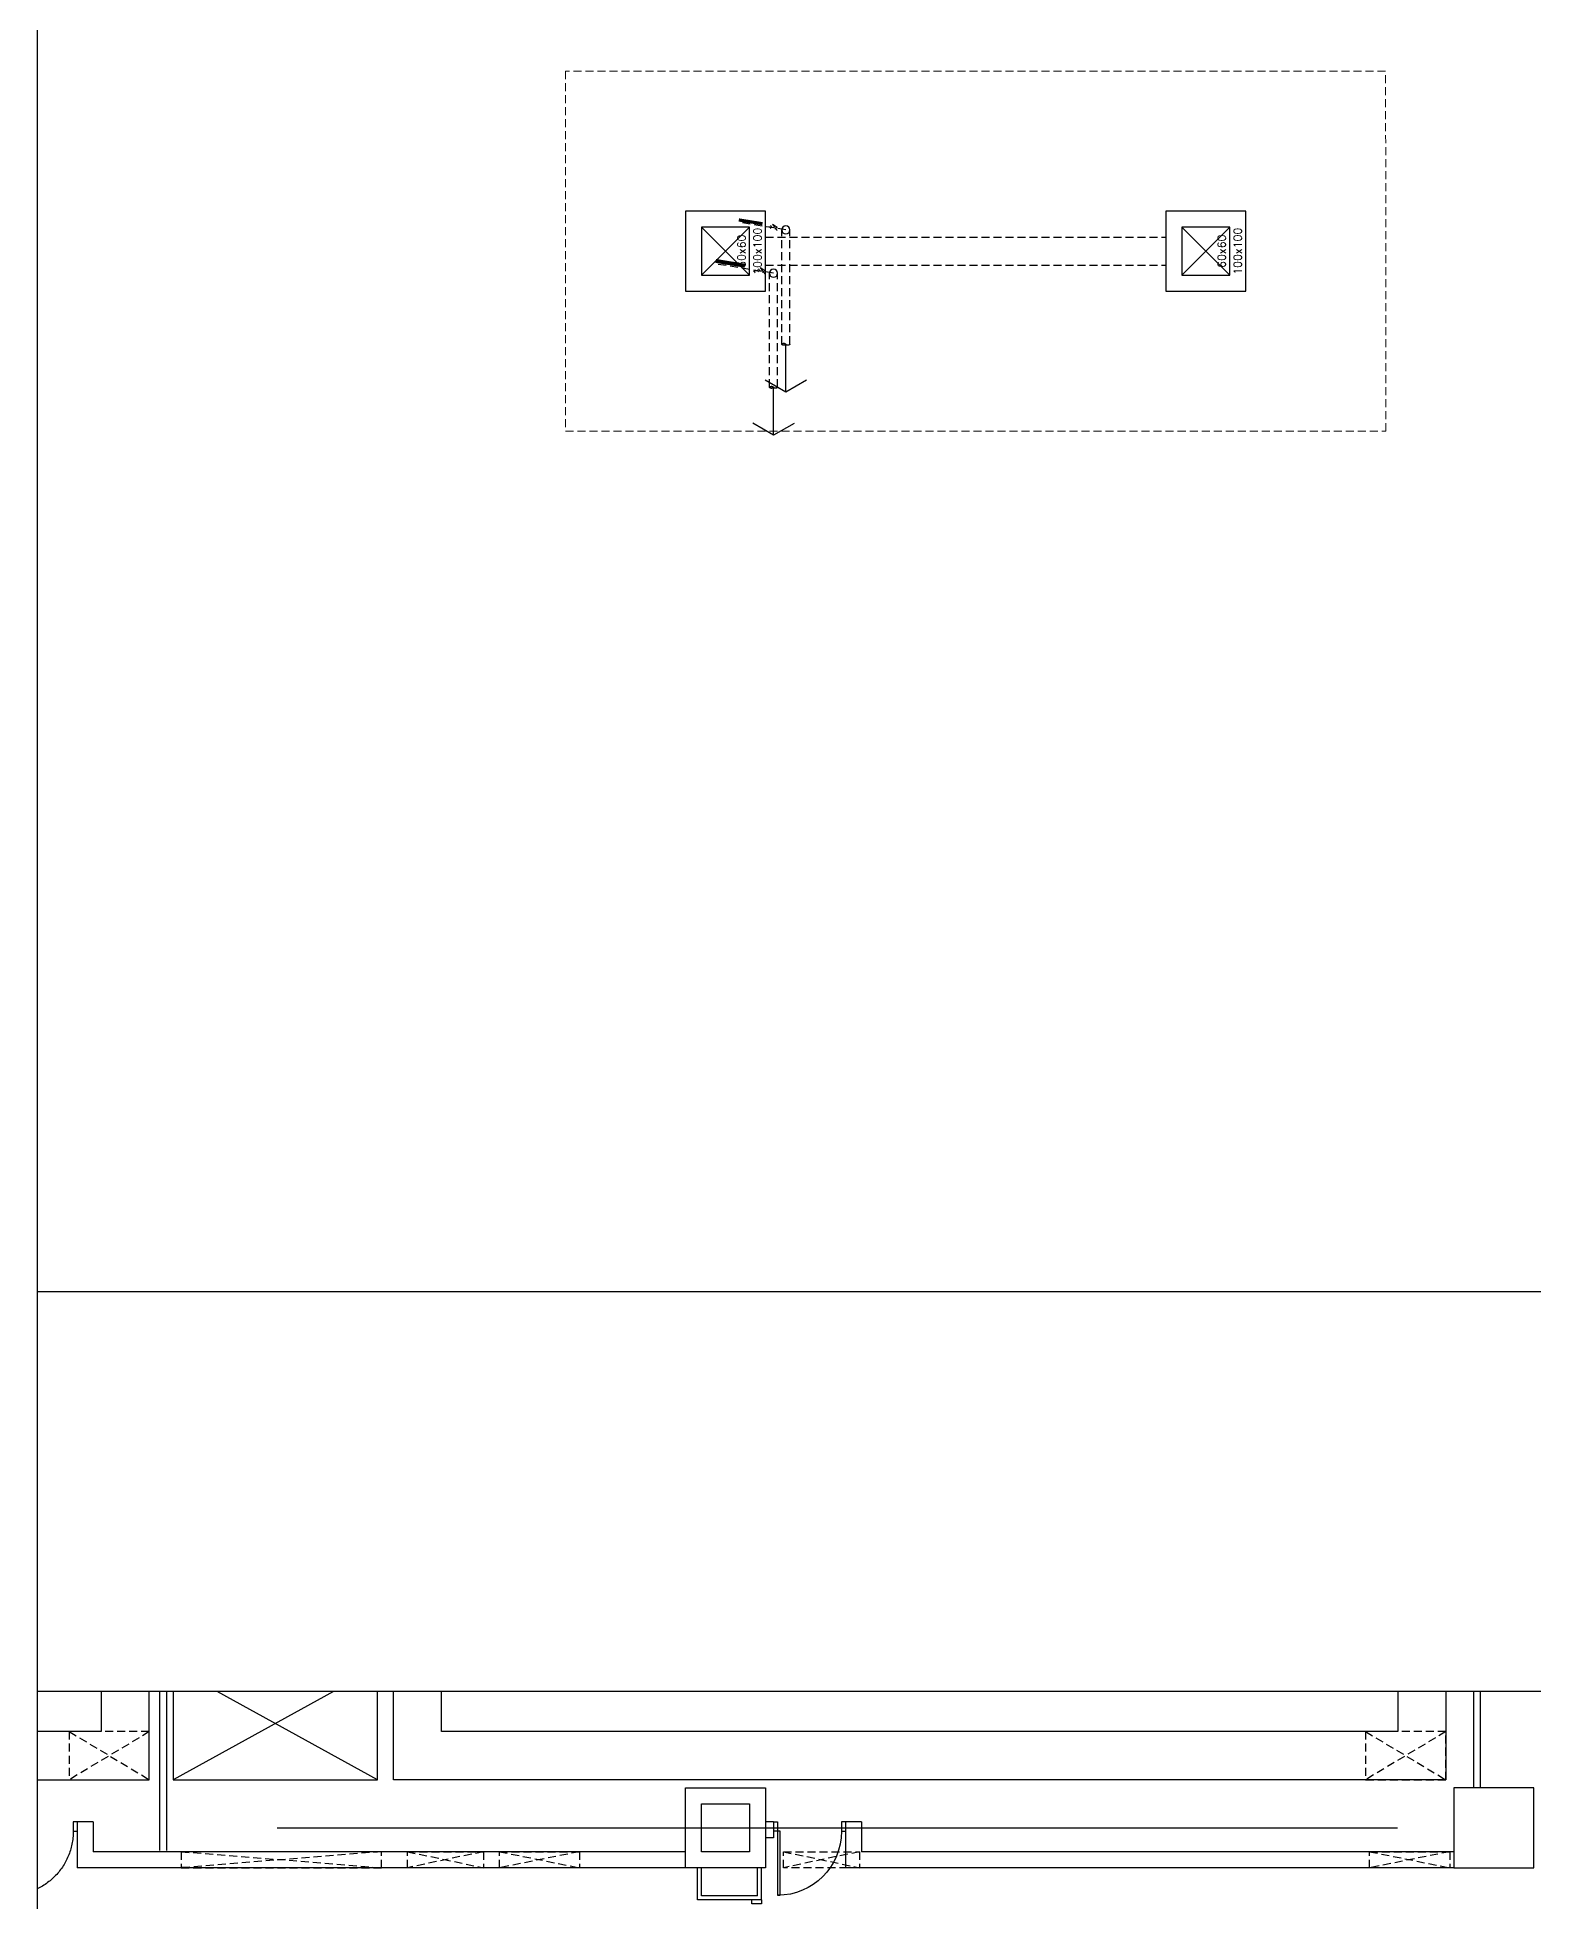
# Model space of a CAD drawing. Extents: x -8100 to 9725, y -5500 to 5149.
# Drawn here: x -8100 to -6230, y -762 to 1567 of the extents above; entities that cross this region are included whole.
import ezdxf
from ezdxf.enums import TextEntityAlignment as Align
from ezdxf.xclip import XClip

# ---------------------------------------------------------------- set-up
doc = ezdxf.new("R2010")
doc.units = 0
doc.header["$LTSCALE"] = 50
doc.header["$XCLIPFRAME"] = 0
doc.linetypes.add('XFa-10-FF1Stair$0$RDR1xFa-10$0$HIDDEN', pattern=[0.3, 0.2, -0.1])
doc.linetypes.add('XFa-20-FF1Stair$0$XFa-20$0$XFa-20$0$HIDDEN', pattern=[0.3, 0.2, -0.1])
for name, color, linetype in [('XFa-10-FF1Stair$0$BLOCK', 7, 'Continuous'), ('XFa-10-FF1Stair$0$RDR1xFa-10$0$8', 8, 'Continuous'), ('XFa-10-FF1Stair$0$RDR1xFa-10$0$BLOCK', 7, 'Continuous'), ('XFa-10-FF1Stair$0$RDR1xFa-10$0$COL', 1, 'Continuous'), ('XFa-10-FF1Stair$0$RDR1xFa-10$0$COL-S', 2, 'Continuous'), ('XFa-10-FF1Stair$0$RDR1xFa-10$0$DRAIN', 4, 'Continuous'), ('XFa-10-FF1Stair$0$RDR1xFa-10$0$DRAIN-HID', 5, 'XFa-10-FF1Stair$0$RDR1xFa-10$0$HIDDEN'), ('XFa-10-FF1Stair$0$RDR1xFa-10$0$DRAIN-INA', 4, 'Continuous'), ('XFa-10-FF1Stair$0$RDR1xFa-10$0$DRAIN-INL', 12, 'Continuous'), ('XFa-10-FF1Stair$0$RDR1xFa-10$0$PIPE-AR', 8, 'XFa-10-FF1Stair$0$RDR1xFa-10$0$HIDDEN'), ('XFa-20-FF1Stair$0$BLOCK', 7, 'Continuous'), ('XFa-20-FF1Stair$0$DOR', 4, 'Continuous'), ('XFa-20-FF1Stair$0$WALL-C', 6, 'Continuous'), ('XFa-20-FF1Stair$0$XFa-20$0$XFa-20$0$COL-100x100', 1, 'Continuous'), ('XFa-20-FF1Stair$0$XFa-20$0$XFa-20$0$COLS-60x60', 2, 'Continuous'), ('XFa-20-FF1Stair$0$XFa-20$0$XFa-20$0$DOR', 4, 'Continuous'), ('XFa-20-FF1Stair$0$XFa-20$0$XFa-20$0$HID', 5, 'XFa-20-FF1Stair$0$XFa-20$0$XFa-20$0$HIDDEN'), ('XFa-20-FF1Stair$0$XFa-20$0$XFa-20$0$OPEN', 8, 'Continuous'), ('XFa-20-FF1Stair$0$XFa-20$0$XFa-20$0$RCW', 1, 'Continuous'), ('XFa-20-FF1Stair$0$XFa-20$0$XFa-20$0$TRENCH', 15, 'Continuous'), ('XFa-20-FF1Stair$0$XFa-20$0$XFa-20$0$UY-OPENING', 5, 'XFa-20-FF1Stair$0$XFa-20$0$XFa-20$0$HIDDEN'), ('XFa-20-FF1Stair$0$XFa-20$0$XFa-20$0$WALL-V', 3, 'Continuous'), ('XREF', 7, 'Continuous')]:
    doc.layers.add(name, color=color, linetype=linetype)
doc.layers.add('XFa-10-FF1Stair$0$RDR1xFa-10$0$F', color=4, linetype='XFa-10-FF1Stair$0$RDR1xFa-10$0$HIDDEN', lineweight=20)
doc.styles.add('XFa-10-FF1Stair$0$RDR1xFa-10$0$CHINA', font='simplex.shx', dxfattribs={"width": 0.75, "bigfont": 'chineset.shx'})
doc.styles.add('XFa-10-FF1Stair$0$RDR1xFa-10$0$CHINESET', font='simplex.shx', dxfattribs={"width": 0.75, "bigfont": 'chineset.shx'})

# ---------------------------------------------------------------- blocks, each defined once
blk = doc.blocks.new('XFa-20-FF1Stair$0$XFa-20$0$XFa-20$0$COL-100x100')
at = {"layer": 'XFa-20-FF1Stair$0$XFa-20$0$XFa-20$0$COL-100x100'}
blk.add_lwpolyline([(-50, 50), (50, 50), (50, -50), (-50, -50)], close=True, dxfattribs=at)
blk = doc.blocks.new('XFa-20-FF1Stair$0$XFa-20$0$XFa-20$0$door')
blk.add_lwpolyline([(0, 1), (0.04, 1), (0.04, 0), (0, 0)], close=True)
blk.add_arc((0, 0), 1, 0, 90)
blk = doc.blocks.new('XFa-20-FF1Stair$0$XFa-20$0$XFa-20$0$COLS-60x60')
at = {"layer": 'XFa-20-FF1Stair$0$XFa-20$0$XFa-20$0$COLS-60x60'}
blk.add_lwpolyline([(-30, 30), (30, 30), (30, -30), (-30, -30)], close=True, dxfattribs=at)
blk = doc.blocks.new('XFa-20-FF1Stair$0$RDR1xFa-20')
at = {"layer": 'Defpoints'}
blk.add_line((28582, 21850.4), (29402.8, 20716.2), dxfattribs=at)
blk = doc.blocks.new('XFa-20-FF1Stair')
at = {"layer": 'XFa-20-FF1Stair$0$DOR'}
blk.add_lwpolyline([(4304.959, -90), (4304.959, -95), (4292.959, -95), (4292.959, -90)], dxfattribs=at)
at = {"layer": 'XFa-20-FF1Stair$0$WALL-C'}
for p, q in [((4224.959, -90), (4224.959, -50)), ((4229.959, -85), (4229.959, -50)), ((4299.959, -85), (4299.959, -50)), ((4304.959, -90), (4304.959, -50)), ((4304.959, -90), (4224.959, -90)), ((4299.959, -85), (4229.959, -85))]:
    blk.add_line(p, q, dxfattribs=at)
at = {"layer": 'XFa-20-FF1Stair$0$XFa-20$0$XFa-20$0$DOR'}
for points in [[(3450, 7.5), (3445, 7.5), (3445, -4.5), (3450, -4.5)], [(4320, 7.5), (4325, 7.5), (4325, -4.5), (4320, -4.5)], [(4410, 7.5), (4405, 7.5), (4405, -4.5), (4410, -4.5)]]:
    blk.add_lwpolyline(points, dxfattribs=at)
at = {"layer": 'XFa-20-FF1Stair$0$XFa-20$0$XFa-20$0$HID'}
for p, q in [((3540, 120), (3440, 60)), ((3440, 120), (3540, 60)), ((5160, 120), (5060, 60)), ((5060, 120), (5160, 60))]:
    blk.add_line(p, q, dxfattribs=at)
for points in [[(3440, 120), (3440, 60), (3540, 60), (3540, 120)], [(5060, 120), (5060, 60), (5160, 60), (5160, 120)]]:
    blk.add_lwpolyline(points, close=True, dxfattribs=at)
at = {"layer": 'XFa-20-FF1Stair$0$XFa-20$0$XFa-20$0$OPEN'}
for p, q in [((3825, 200), (3570, 60)), ((3825, 60), (3570, 200))]:
    blk.add_line(p, q, dxfattribs=at)
blk.add_lwpolyline([(3570, 60), (3825, 60), (3825, 200), (3570, 200)], close=True, dxfattribs=at)
at = {"layer": 'XFa-20-FF1Stair$0$XFa-20$0$XFa-20$0$RCW'}
for p, q in [((3470, 7.5), (3450, 7.5)), ((3450, 7.5), (3450, -50)), ((3470, 7.5), (3470, -30)), ((4320, 7.5), (4310, 7.5)), ((4320, 7.5), (4320, -12.5)), ((4430, 7.5), (4410, 7.5)), ((4410, 7.5), (4410, -50)), ((4430, 7.5), (4430, -30)), ((4320, -12.5), (4310, -12.5)), ((4210, -30), (3470, -30)), ((5170, -30), (4430, -30)), ((4210, -50), (3450, -50)), ((5170, -50), (4410, -50))]:
    blk.add_line(p, q, dxfattribs=at)
at = {"layer": 'XFa-20-FF1Stair$0$XFa-20$0$XFa-20$0$TRENCH'}
for points in [[(2400, 580), (2900, 580), (2900, 60), (3540, 60), (3540, 1850), (2400, 1850)], [(3575, 1850), (5160, 1850), (5160, 60), (3845, 60), (3845, 220), (3575, 220)], [(3635, 1790), (5100, 1790), (5100, 120), (3905, 120), (3905, 280), (3635, 280)]]:
    blk.add_lwpolyline(points, close=True, dxfattribs=at)
blk.add_lwpolyline([(2460, 1790), (3480, 1790), (3480, 120), (2960, 120), (2960, 640), (2460, 640), (2460, 1790)], dxfattribs=at)
at = {"layer": 'XFa-20-FF1Stair$0$XFa-20$0$XFa-20$0$UY-OPENING'}
for p, q in [((3580, -30), (3830, -50)), ((3830, -30), (3580, -50)), ((3957.5, -30), (3862.5, -50)), ((3862.5, -30), (3957.5, -50)), ((4077.5, -30), (3977.5, -50)), ((3977.5, -30), (4077.5, -50)), ((4427.5, -30), (4332.5, -50)), ((4332.5, -30), (4427.5, -50)), ((5065, -30), (5165, -50)), ((5165, -30), (5065, -50))]:
    blk.add_line(p, q, dxfattribs=at)
for points in [[(3830, -30), (3580, -30), (3580, -50), (3830, -50)], [(3862.5, -30), (3957.5, -30), (3957.5, -50), (3862.5, -50)], [(3977.5, -30), (4077.5, -30), (4077.5, -50), (3977.5, -50)], [(3977.5, -30), (4077.5, -30), (4077.5, -50), (3977.5, -50)], [(4332.5, -30), (4427.5, -30), (4427.5, -50), (4332.5, -50)], [(5065, -30), (5165, -30), (5165, -50), (5065, -50)]]:
    blk.add_lwpolyline(points, close=True, dxfattribs=at)
at = {"layer": 'XFa-20-FF1Stair$0$XFa-20$0$XFa-20$0$WALL-V'}
for p, q in [((3553.15, -28.7), (3553.15, 1956.3)), ((3561.85, -28.7), (3561.85, 1956.3)), ((5195, 50), (5195, 910)), ((5203.7, 50), (5203.7, 910))]:
    blk.add_line(p, q, dxfattribs=at)
at = {"layer": 'XFa-20-FF1Stair$0$BLOCK', "rotation": 54.10808460062053}
blk.add_blockref('XFa-20-FF1Stair$0$RDR1xFa-20', (4645.058, -35964.963), dxfattribs=at)
at = {"layer": 'XFa-20-FF1Stair$0$XFa-20$0$XFa-20$0$COL-100x100'}
blk.add_blockref('XFa-20-FF1Stair$0$XFa-20$0$XFa-20$0$COL-100x100', (4260, 0), dxfattribs=at)
at = {"layer": 'XFa-20-FF1Stair$0$XFa-20$0$XFa-20$0$COL-100x100', "xscale": -1}
blk.add_blockref('XFa-20-FF1Stair$0$XFa-20$0$XFa-20$0$COL-100x100', (5220, 0), dxfattribs=at)
at = {"layer": 'XFa-20-FF1Stair$0$XFa-20$0$XFa-20$0$COLS-60x60'}
blk.add_blockref('XFa-20-FF1Stair$0$XFa-20$0$XFa-20$0$COLS-60x60', (4260, 0), dxfattribs=at)
at = {"layer": 'XFa-20-FF1Stair$0$XFa-20$0$XFa-20$0$DOR', "xscale": -80, "yscale": 80, "zscale": 80, "rotation": 180}
for p in [(3365, -4.5), (4325, -4.5)]:
    blk.add_blockref('XFa-20-FF1Stair$0$XFa-20$0$XFa-20$0$door', p, dxfattribs=at)
blk = doc.blocks.new('XFa-10-FF1Stair$0$RDR1xFa-10$0$COL-1')
at = {"layer": 'Defpoints'}
for p, q in [((30, 30), (-30, -30)), ((-30, 30), (30, -30))]:
    blk.add_line(p, q, dxfattribs=at)
at = {"layer": 'XFa-10-FF1Stair$0$RDR1xFa-10$0$COL'}
blk.add_lwpolyline([(-50, -50), (50, -50), (50, 50), (-50, 50)], close=True, dxfattribs=at)
at = {"layer": 'XFa-10-FF1Stair$0$RDR1xFa-10$0$COL-S'}
blk.add_lwpolyline([(-30, -30), (30, -30), (30, 30), (-30, 30)], close=True, dxfattribs=at)
at = {"layer": 'Defpoints', "style": 'XFa-10-FF1Stair$0$RDR1xFa-10$0$CHINA'}
for s, p in [('60x60', (0, -20)), ('100x100', (0, -40))]:
    blk.add_text(s, height=10, dxfattribs=at).set_placement(p, align=Align.MIDDLE_CENTER)
blk = doc.blocks.new('*U184')
at = {"layer": 'XFa-10-FF1Stair$0$RDR1xFa-10$0$DRAIN'}
blk.add_circle((0, 0), 5.08, dxfattribs=at)
at = {"layer": 'XFa-10-FF1Stair$0$RDR1xFa-10$0$DRAIN-HID'}
for points in [[(83.8, -115.8, 0.5), (87.9, -112.8), (4.1, 3)], [(87.9, -112.8, 0.5), (83.8, -115.8, -0.5), (79.7, -118.8), (-4.1, -3)]]:
    blk.add_lwpolyline(points, format="xyb", dxfattribs=at)
at = {"layer": 'XFa-10-FF1Stair$0$RDR1xFa-10$0$DRAIN-INA'}
blk.add_lwpolyline([(89.1, -167.5), (119, -164.4), (131.2, -137)], dxfattribs=at)
at = {"layer": 'XFa-10-FF1Stair$0$RDR1xFa-10$0$DRAIN-INL'}
blk.add_line((119, -164.4), (83.8, -115.8), dxfattribs=at)
at = {"layer": 'XFa-10-FF1Stair$0$RDR1xFa-10$0$PIPE-AR'}
blk.add_line((0, 0), (42.4, 42.4), dxfattribs=at)
at = {"layer": 'XFa-10-FF1Stair$0$RDR1xFa-10$0$PIPE-AR', "const_width": 4}
blk.add_lwpolyline([(40.3, 44.5), (19.1, 23.3)], dxfattribs=at)
at = {"layer": 'Defpoints', "style": 'XFa-10-FF1Stair$0$RDR1xFa-10$0$CHINESET', "width": 0.5}
blk.add_text('4"', height=10, dxfattribs=at).set_placement((10.6, 10.6), align=Align.MIDDLE)
blk = doc.blocks.new('*U185')
at = {"layer": 'XFa-10-FF1Stair$0$RDR1xFa-10$0$DRAIN'}
blk.add_circle((0, 0), 5.08, dxfattribs=at)
at = {"layer": 'XFa-10-FF1Stair$0$RDR1xFa-10$0$DRAIN-HID'}
for points in [[(83.6, -115.5, 0.5), (87.7, -112.5), (4.1, 3)], [(87.7, -112.5, 0.5), (83.6, -115.5, -0.5), (79.4, -118.4), (-4.1, -3)]]:
    blk.add_lwpolyline(points, format="xyb", dxfattribs=at)
at = {"layer": 'XFa-10-FF1Stair$0$RDR1xFa-10$0$DRAIN-INA'}
blk.add_lwpolyline([(88.9, -167.2), (118.7, -164.1), (131, -136.7)], dxfattribs=at)
at = {"layer": 'XFa-10-FF1Stair$0$RDR1xFa-10$0$DRAIN-INL'}
blk.add_line((118.7, -164.1), (83.6, -115.5), dxfattribs=at)
at = {"layer": 'XFa-10-FF1Stair$0$RDR1xFa-10$0$PIPE-AR'}
blk.add_line((0, 0), (52.1, 52.1), dxfattribs=at)
at = {"layer": 'XFa-10-FF1Stair$0$RDR1xFa-10$0$PIPE-AR', "const_width": 4.92}
blk.add_lwpolyline([(49.5, 54.8), (23.5, 28.7)], dxfattribs=at)
at = {"layer": 'Defpoints', "style": 'XFa-10-FF1Stair$0$RDR1xFa-10$0$CHINESET', "width": 0.5}
blk.add_text('4"', height=10, dxfattribs=at).set_placement((10.6, 10.6), align=Align.MIDDLE)
blk = doc.blocks.new('XFa-10-FF1Stair$0$RDR1xFa-10')
at = {"layer": 'XFa-10-FF1Stair$0$RDR1xFa-10$0$8', "linetype": 'XFa-10-FF1Stair$0$RDR1xFa-10$0$HIDDEN'}
for p, q in [((28022.2, 20692.3), (28315.3, 20287.2)), ((27993.8, 20671.7), (28287, 20266.7))]:
    blk.add_line(p, q, dxfattribs=at)
at = {"layer": 'XFa-10-FF1Stair$0$RDR1xFa-10$0$F'}
blk.add_lwpolyline([(28043.7, 21016.4), (27679.2, 20752.6), (28280.1, 19922.2), (28644.6, 20186.1)], close=True, dxfattribs=at)
at = {"layer": 'XFa-10-FF1Stair$0$RDR1xFa-10$0$BLOCK', "xscale": -1, "rotation": 341.783830798773}
for name, p in [('*U184', (28044.5, 20677.1)), ('*U185', (27991.6, 20657.8))]:
    blk.add_blockref(name, p, dxfattribs=at)
at = {"layer": 'XFa-10-FF1Stair$0$RDR1xFa-10$0$COL', "rotation": 35.89191539938172}
for p in [(27978.7, 20722.5), (28330.5, 20236.4)]:
    blk.add_blockref('XFa-10-FF1Stair$0$RDR1xFa-10$0$COL-1', p, dxfattribs=at)
blk = doc.blocks.new('XFa-10-FF1Stair')
at = {"layer": 'XFa-10-FF1Stair$0$BLOCK', "rotation": 54.10808460062537}
blk.add_blockref('XFa-10-FF1Stair$0$RDR1xFa-10', (4645.1, -35965), dxfattribs=at)

msp = doc.modelspace()

# ---------------------------------------------------------------- linework, layer by layer
for points in [[(-8100, -2620), (0, -2620), (0, 2620), (-8100, 2620)], [(-8100, 0), (-4600, 0), (-4600, 2620), (-8100, 2620)], [(-8100, -2620), (-4600, -2620), (-4600, -500), (-8100, -500)]]:
    msp.add_lwpolyline(points, close=True)

# ---------------------------------------------------------------- block references
at = {"layer": 'XREF'}
ref = msp.add_blockref('XFa-10-FF1Stair', (-11500, 2450), dxfattribs=at)
XClip(ref).set_block_clipping_path([(3400, -2450), (6900, 170)])
ref = msp.add_blockref('XFa-20-FF1Stair', (-11500, -670), dxfattribs=at)
XClip(ref).set_block_clipping_path([(3400, -1950), (6900, 170)])

doc.saveas('drawing.dxf')
